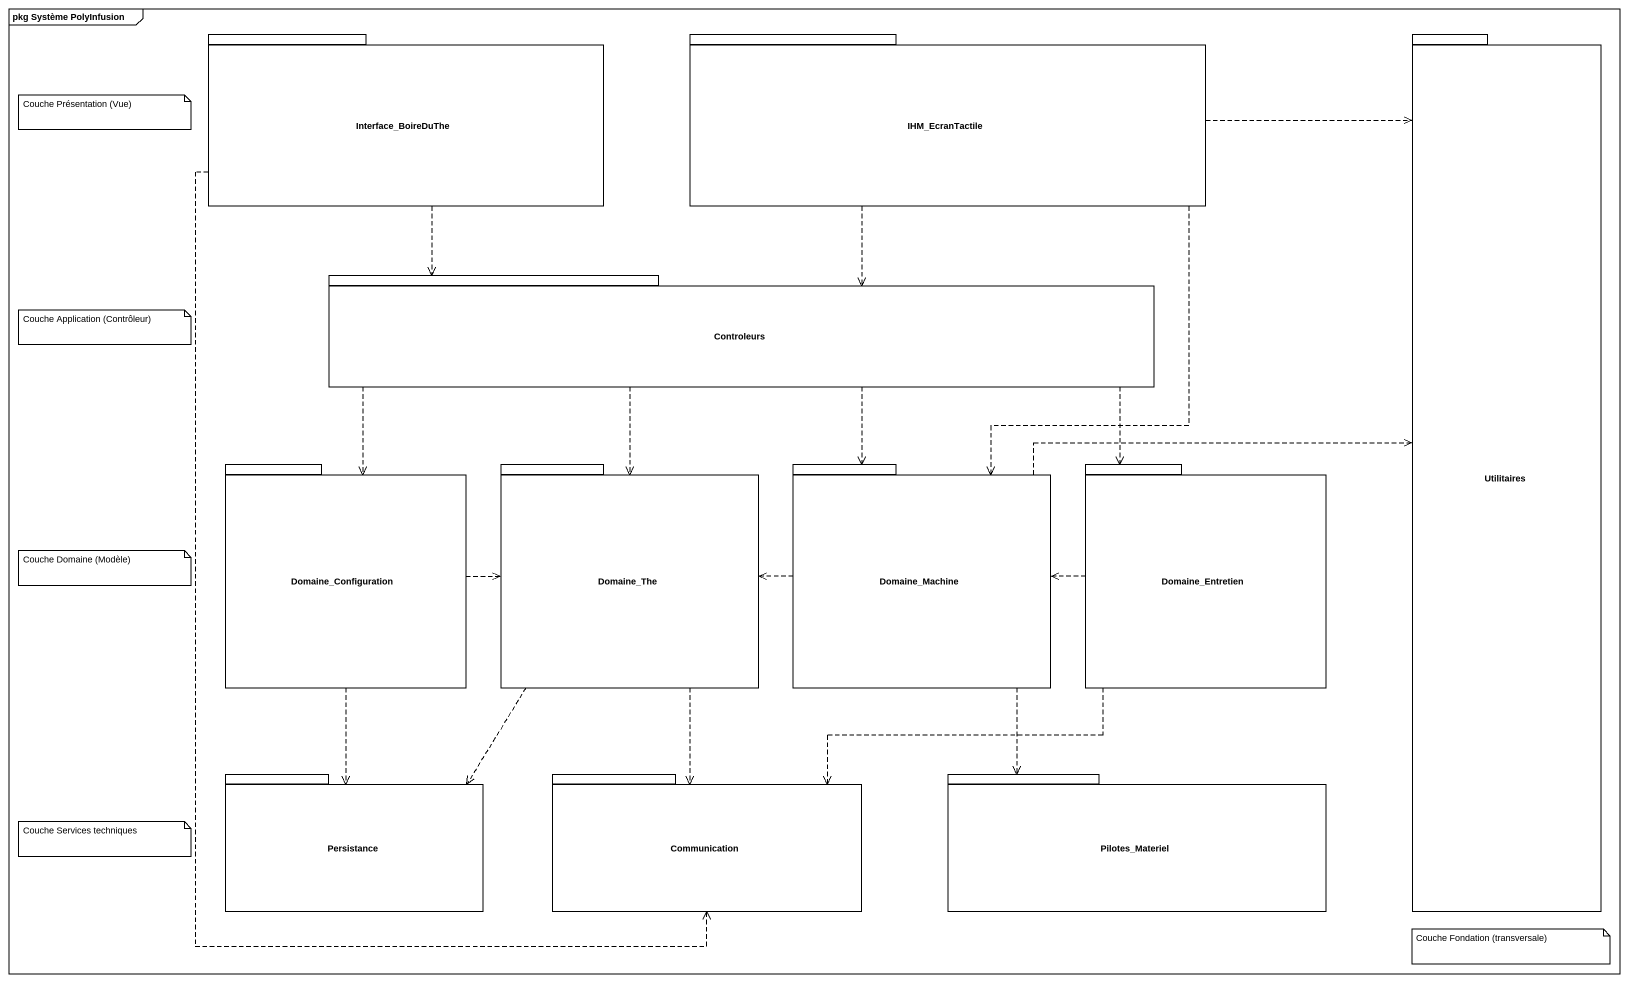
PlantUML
@startuml
mainframe pkg Système PolyInfusion
package Interface_BoireDuThe {
}
package IHM_EcranTactile {
}
package Utilitaires {
}
package Controleurs {
}
package Domaine_Configuration {
}
package Domaine_The {
}
package Domaine_Machine {
}
package Domaine_Entretien {
}
package Persistance {
}
package Communication {
}
package Pilotes_Materiel {
}
Interface_BoireDuThe ..> Controleurs
Interface_BoireDuThe ..> Communication
IHM_EcranTactile ..> Utilitaires
IHM_EcranTactile ..> Controleurs
IHM_EcranTactile ..> Domaine_Machine
Controleurs ..> Domaine_Configuration
Controleurs ..> Domaine_The
Controleurs ..> Domaine_Machine
Controleurs .right.> Domaine_Entretien
Domaine_Configuration .right.> Domaine_The
Domaine_Configuration ..> Persistance
Domaine_The ..> Persistance
Domaine_The ..> Communication
Domaine_Machine .right.> Utilitaires
Domaine_Machine .left.> Domaine_The
Domaine_Machine ..> Pilotes_Materiel
Domaine_Entretien .left.> Domaine_Machine
Domaine_Entretien .left.> Communication
note as N1
  Couche Présentation (Vue)
end note
note as N2
  Couche Application (Contrôleur)
end note
note as N3
  Couche Domaine (Modèle)
end note
note as N4
  Couche Services techniques
end note
note as N5
  Couche Fondation (transversale)
end note
@enduml
